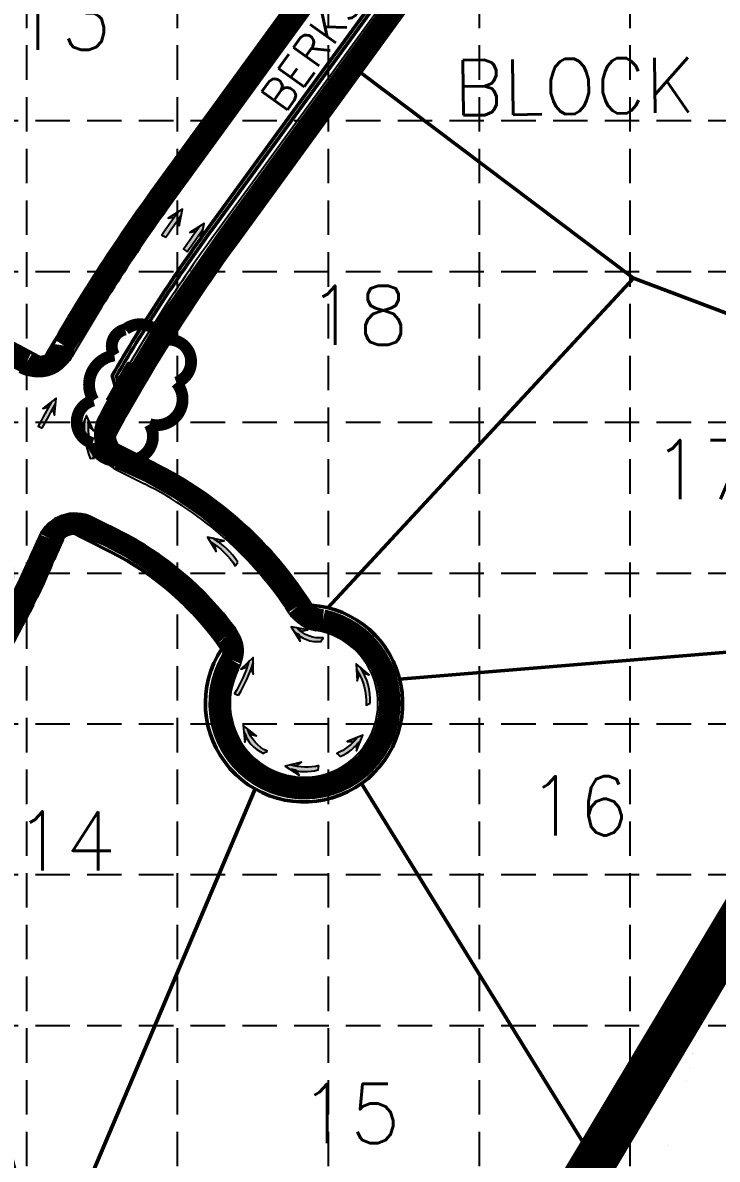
# Model space of a CAD drawing. Header units: feet. Extents: x 3975 to 8879, y 4296 to 7363.
# Drawn here: x 6884 to 7237, y 5379 to 5956 of the extents above; entities that cross this region are included whole.
import ezdxf
from ezdxf.enums import TextEntityAlignment as Align

# ---------------------------------------------------------------- set-up
doc = ezdxf.new("R2010")
doc.units = ezdxf.units.FT
doc.header["$LTSCALE"] = 100
doc.header["$MEASUREMENT"] = 0
for name, pattern in [('BORDER2', [0.875, 0.25, -0.125, 0.25, -0.125, 0, -0.125]), ('DASHED', [0.75, 0.5, -0.25]), ('HIDDEN', [0.375, 0.25, -0.125]), ('PHANTOM', [2.5, 1.25, -0.25, 0.25, -0.25, 0.25, -0.25]), ('PHANTOM2', [1.25, 0.625, -0.125, 0.125, -0.125, 0.125, -0.125])]:
    doc.linetypes.add(name, pattern=pattern)
for name, color, linetype in [('BASE', 7, 'Continuous'), ('E-Storm-Flow Arrows-Phase 2', 7, 'Continuous'), ('EROSION BLANKET', 84, 'Continuous'), ('grid', 254, 'HIDDEN'), ('LIMITS OF DISTURBANCE', 1, 'DASHED'), ('P-Paving-BOC', 7, 'Continuous'), ('P-Storm-Drainage Area-Paving Flow Arrows', 7, 'Continuous'), ('P-Survey-Block No', 7, 'Continuous'), ('P-Survey-Lot No', 150, 'Continuous'), ('street_names', 150, 'Continuous')]:
    doc.layers.add(name, color=color, linetype=linetype)
for name, color, linetype, lineweight in [('P-Storm-Inlet', 7, 'Continuous', 50), ('P-Storm-Pipe', 7, 'Continuous', 50), ('P-Survey-Boundary', 150, 'PHANTOM', 90), ('P-Survey-Lot Lines', 150, 'BORDER2', 50), ('P-Survey-ROW', 150, 'PHANTOM2', 50)]:
    doc.layers.add(name, color=color, linetype=linetype, lineweight=lineweight)
doc.styles.add('L100', font='simplex', dxfattribs={"height": 4})
doc.styles.add('L140', font='simplex', dxfattribs={"height": 5.600000000000001})
doc.styles.get("Standard").update_dxf_attribs({"font": 'ARIAL.TTF'})

msp = doc.modelspace()

# ---------------------------------------------------------------- hatches: boundary and pattern name
at = {"layer": 'P-Storm-Drainage Area-Paving Flow Arrows'}
h = msp.add_hatch(color=256, dxfattribs=at)
edge = h.paths.add_edge_path()
edge.add_arc((17506.65221021787, -1506.097507661407), 12859.45816224462, 145.0619923075402, 145.1249444638962, ccw=False)
edge.add_arc((-20609.71132281178, 24998.67697957582), 33566.44135351013, 325.22924526386737, 325.2343531399234, ccw=False)
edge.add_line((6963.120000634117, 5855.924879957651), (6963.681819739406, 5852.792890287661))
edge.add_line((6963.681819739406, 5852.792890287661), (6965.409261646173, 5861.184683567927))
edge.add_line((6965.409261646173, 5861.184683567927), (6958.141106576484, 5856.648146134713))
edge.add_line((6958.141106576484, 5856.648146134713), (6961.273096246476, 5857.209965240002))
edge.add_arc((-20611.55822716882, 24999.96206489898), 33566.44135350826, 325.2292452637804, 325.2343531398364)
edge.add_arc((547.63889791151, 10327.54478362728), 7817.833291965951, 325.04169376605535, 325.1452430053526, ccw=False)
edge.add_line((6954.894393634352, 5848.081155747192), (6955.817845828175, 5847.438613106018))
edge.add_line((6955.817845828175, 5847.438613106018), (6956.741298021993, 5846.796070464842))
h = msp.add_hatch(color=256, dxfattribs=at)
edge = h.paths.add_edge_path()
edge.add_arc((17517.64909313906, -1513.325898533362), 12859.45816224462, 145.0619923075402, 145.1249444638962, ccw=False)
edge.add_arc((-20598.71443989059, 24991.44858870386), 33566.44135351013, 325.22924526386737, 325.2343531399234, ccw=False)
edge.add_line((6974.116883555311, 5848.696489085696), (6974.6787026606, 5845.564499415706))
edge.add_line((6974.6787026606, 5845.564499415706), (6976.406144567367, 5853.956292695972))
edge.add_line((6976.406144567367, 5853.956292695972), (6969.137989497678, 5849.419755262758))
edge.add_line((6969.137989497678, 5849.419755262758), (6972.26997916767, 5849.981574368047))
edge.add_arc((-20600.56134424762, 24992.73367402702), 33566.44135350826, 325.2292452637804, 325.2343531398364)
edge.add_arc((558.6357808327039, 10320.31639275532), 7817.833291965951, 325.04169376605535, 325.1452430053526, ccw=False)
edge.add_line((6965.891276555546, 5840.852764875237), (6966.814728749368, 5840.210222234064))
edge.add_line((6966.814728749368, 5840.210222234064), (6967.738180943187, 5839.567679592888))
h = msp.add_hatch(color=256, dxfattribs=at)
edge = h.paths.add_edge_path()
edge.add_arc((18189.3191515443, -396.938468659062), 12859.45816224493, 151.3814282416516, 151.4443803980076, ccw=False)
edge.add_arc((-22612.85661559763, 21751.25992915688), 33566.44135351399, 331.5486811979501, 331.5537890740061, ccw=False)
edge.add_line((6899.50420030533, 5759.807705833029), (6900.407348344314, 5756.756587411914))
edge.add_line((6900.407348344314, 5756.756587411914), (6901.20059666797, 5765.287531503689))
edge.add_line((6901.20059666797, 5765.287531503689), (6894.475948654162, 5759.978542985111))
edge.add_line((6894.475948654162, 5759.978542985111), (6897.527067075279, 5760.881691024097))
edge.add_arc((-22614.83374878688, 21752.33391437855), 33566.44135349269, 331.5486811978709, 331.553789073927)
edge.add_arc((30.80784322557156, 9498.095107376465), 7817.833291966839, 331.36112970016154, 331.4646789394588, ccw=False)
edge.add_line((6892.191945085517, 5751.106237933607), (6893.180511700544, 5750.569245338076))
edge.add_line((6893.180511700544, 5750.569245338076), (6894.16907831557, 5750.032252742543))
h = msp.add_hatch(color=256, dxfattribs=at)
edge = h.paths.add_edge_path()
edge.add_arc((6960.579922626646, 5750.485665788283), 42.86323667252927, 175.3932488100217, 201.4879775477826, ccw=False)
edge.add_arc((-26648.19442361635, 5591.753824503552), 33566.44135350602, 0.27171468658121967, 0.2768225626372214, ccw=False)
edge.add_line((6917.869483345953, 5750.935896613776), (6920.12779629407, 5748.694240389382))
edge.add_line((6920.12779629407, 5748.694240389382), (6916.723670148172, 5756.556693898485))
edge.add_line((6916.723670148172, 5756.556693898485), (6913.377842535303, 5748.669255303797))
edge.add_line((6913.377842535303, 5748.669255303797), (6915.619498759696, 5750.927568251915))
edge.add_arc((-26650.44440820261, 5591.7454961927), 33566.44135350578, 0.2717146864940598, 0.276822562550079)
edge.add_arc((6958.543126011439, 5750.508972713217), 43.07322257229237, 175.4579702151695, 201.4232561426039)
edge.add_line((6918.445934166623, 5734.776277174236), (6919.570926459753, 5734.78044135517))
edge.add_line((6919.570926459753, 5734.78044135517), (6920.69591875288, 5734.784605536101))
h = msp.add_hatch(color=256, dxfattribs=at)
edge = h.paths.add_edge_path()
edge.add_arc((6962.162774896744, 5662.410890953302), 36.85997977469937, 32.13485433303666, 59.58376798799197)
edge.add_arc((-12634.459591349, -21544.49940849156), 33566.44135351291, 54.23626493814811, 54.24137281420411, ccw=False)
edge.add_line((6983.252406880442, 5692.449045645989), (6986.393662480285, 5692.956503286057))
edge.add_line((6986.393662480285, 5692.956503286057), (6978.033065840613, 5694.82911478573))
edge.add_line((6978.033065840613, 5694.82911478573), (6982.442965540622, 5687.483433426193))
edge.add_line((6982.442965540622, 5687.483433426193), (6981.935507900555, 5690.624689026033))
edge.add_arc((-12635.77649037989, -21546.32376507071), 33566.4413535096, 54.23626493803674, 54.24137281409274)
edge.add_arc((6960.974985369627, 5660.71957576993), 36.67990987818824, 32.06614890246351, 59.6524734185287, ccw=False)
edge.add_line((6992.058851601521, 5680.192866420194), (6992.717301091463, 5681.105044730176))
edge.add_line((6992.717301091463, 5681.105044730176), (6993.375750581408, 5682.017223040151))
h = msp.add_hatch(color=256, dxfattribs=at)
edge = h.paths.add_edge_path()
edge.add_arc((6852.613090059752, 5684.812687592801), 27.99440703158186, 318.7995526938313, 348.1106776226385)
edge.add_arc((-24861.22959062593, 16596.91536820873), 33566.44135354461, 341.0134751580583, 341.01858303411433, ccw=False)
edge.add_line((6879.033498049607, 5676.215564505155), (6880.426081994537, 5673.354496530374))
edge.add_line((6880.426081994537, 5673.354496530374), (6879.805690106993, 5681.899750412258))
edge.add_line((6879.805690106993, 5681.899750412258), (6874.045604114967, 5675.557222575155))
edge.add_line((6874.045604114967, 5675.557222575155), (6876.906672089753, 5676.949806520082))
edge.add_arc((-24863.35641654498, 16597.64961025426), 33566.44135351598, 341.0134751579863, 341.0185830340423)
edge.add_arc((6850.625498774583, 5685.477373517469), 27.84385707622933, 318.718521340882, 348.19170897553823, ccw=False)
edge.add_line((6871.549529358025, 5667.107144313002), (6872.612942337959, 5666.740023305541))
edge.add_line((6872.612942337959, 5666.740023305541), (6873.676355317885, 5666.372902298081))
h = msp.add_hatch(color=256, dxfattribs=at)
edge = h.paths.add_edge_path()
edge.add_arc((7035.119276975382, 5660.072600509024), 16.40939136910816, 223.594157094015, 276.07029766484095, ccw=False)
edge.add_arc((-11658.67777691107, -22238.37429106588), 33566.44135349863, 56.17630340290458, 56.18141127896058, ccw=False)
edge.add_line((7025.720946325254, 5647.091985993002), (7028.84322210431, 5647.705495536139))
edge.add_line((7028.84322210431, 5647.705495536139), (7020.424023113533, 5649.293997457349))
edge.add_line((7020.424023113533, 5649.293997457349), (7025.080072750433, 5642.101817552849))
edge.add_line((7025.080072750433, 5642.101817552849), (7024.466563207295, 5645.224093331903))
edge.add_arc((-11659.93216009024, -22240.24218368617), 33566.44135349881, 56.17630340277904, 56.18141127883507)
edge.add_arc((7033.88176012665, 5658.250628714075), 16.45328538292243, 223.6694721444303, 275.9949826143733)
edge.add_line((7035.600163837221, 5641.887325606835), (7036.227355396199, 5642.821271937388))
edge.add_line((7036.227355396199, 5642.821271937388), (7036.854546955178, 5643.755218267936))
h = msp.add_hatch(color=256, dxfattribs=at)
edge = h.paths.add_edge_path()
edge.add_arc((6938.913956110901, 5649.216454391542), 64.84116887016849, 327.7117702115059, 343.6306696529707)
edge.add_arc((-23947.16297348739, 18627.45524655504), 33566.44135350958, 337.2152701566364, 337.2203780326924, ccw=False)
edge.add_line((6999.96803387982, 5628.183438047872), (7001.168034377879, 5625.236405845018))
edge.add_line((7001.168034377879, 5625.236405845018), (7001.115065335583, 5633.803986850212))
edge.add_line((7001.115065335583, 5633.803986850212), (6994.947485326509, 5627.856953402209))
edge.add_line((6994.947485326509, 5627.856953402209), (6997.894517529362, 5629.056953900268))
edge.add_arc((-23949.23648982764, 18628.32876244824), 33566.44135351598, 337.2152701565654, 337.2203780326214)
edge.add_arc((6937.342609919157, 5649.862927986349), 64.2954126379992, 327.64376467444094, 343.6986751900107, ccw=False)
edge.add_line((6991.655321579786, 5615.453199153359), (6992.692079755016, 5615.016441227162))
edge.add_line((6992.692079755016, 5615.016441227162), (6993.728837930244, 5614.579683300964))
h = msp.add_hatch(color=256, dxfattribs=at)
edge = h.paths.add_edge_path()
edge.add_arc((7031.032795376883, 5612.363496840902), 29.46097390559742, 356.4992199559466, 393.6160484178482)
edge.add_arc((-22882.45645175342, -9550.942212603), 33566.44135351342, 26.881481047907812, 26.886588923963814, ccw=False)
edge.add_line((7056.920031282715, 5626.004810625303), (7059.943202572881, 5625.012119661152))
edge.add_line((7059.943202572881, 5625.012119661152), (7053.377965311614, 5630.517018361698))
edge.add_line((7053.377965311614, 5630.517018361698), (7053.919409191404, 5621.966399172127))
edge.add_line((7053.919409191404, 5621.966399172127), (7054.912100155554, 5624.989570462296))
edge.add_arc((-22884.46438289079, -9551.957452704795), 33566.44135349485, 26.88148104780673, 26.88658892386274)
edge.add_arc((7029.125937694415, 5611.375448225224), 29.3617683385148, -3.565785321082899, 33.681053694839875, ccw=False)
edge.add_line((7058.430863011515, 5609.549306904335), (7059.434828575095, 5610.056926985844))
edge.add_line((7059.434828575095, 5610.056926985844), (7060.438794138675, 5610.564547067346))
h = msp.add_hatch(color=256, dxfattribs=at)
edge = h.paths.add_edge_path()
edge.add_arc((7015.76590049106, 5602.878518924974), 18.24547911471981, 197.2353298971996, 246.2583081369566, ccw=False)
edge.add_arc((-22485.13466328578, -10447.17537637886), 33566.44135350129, 28.549536253601218, 28.55464412965722, ccw=False)
edge.add_line((6999.769970522959, 5594.843943932562), (7002.820756913725, 5593.939674947183))
edge.add_line((7002.820756913725, 5593.939674947183), (6996.098059922189, 5599.251133801395))
edge.add_line((6996.098059922189, 5599.251133801395), (6996.888173849509, 5590.719898839102))
edge.add_line((6996.888173849509, 5590.719898839102), (6997.792442834886, 5593.770685229867))
edge.add_arc((-22487.11219100446, -10448.24863504075), 33566.44135350866, 28.54953625351502, 28.55464412957103)
edge.add_arc((7013.830522931959, 5601.842876446637), 18.29689711552392, 197.3087252338022, 246.1849128003166)
edge.add_line((7006.442488177439, 5585.103898385773), (7007.431252021476, 5585.640527737124))
edge.add_line((7007.431252021476, 5585.640527737124), (7008.42001586551, 5586.177157088471))
h = msp.add_hatch(color=256, dxfattribs=at)
edge = h.paths.add_edge_path()
edge.add_arc((7035.325857746408, 5606.961215219993), 25.45127484911891, 292.9314790673401, 323.2213848083985)
edge.add_arc((-16844.67019636476, 29160.29849462727), 33566.44135350174, 315.3953804229259, 315.4004882989819, ccw=False)
edge.add_line((7053.609964916306, 5589.592300900459), (7053.628610823662, 5586.410375016636))
edge.add_line((7053.628610823662, 5586.410375016636), (7056.763921939095, 5594.383835633548))
edge.add_line((7056.763921939095, 5594.383835633548), (7048.827753136895, 5591.155294981336))
edge.add_line((7048.827753136895, 5591.155294981336), (7052.009679020716, 5591.173940888692))
edge.add_arc((-16846.27048222975, 29161.88013465631), 33566.44135350861, 315.3953804228396, 315.4004882988956)
edge.add_arc((7033.81556759861, 5608.427982095011), 25.31044365946571, 292.84517353272986, 323.3076903429812, ccw=False)
edge.add_line((7043.642152145711, 5585.102957027979), (7044.442295093509, 5584.312137033863))
edge.add_line((7044.442295093509, 5584.312137033863), (7045.242438041302, 5583.521317039747))
h = msp.add_hatch(color=256, dxfattribs=at)
edge = h.paths.add_edge_path()
edge.add_arc((7027.978524402354, 5603.113146608936), 25.05641664901886, 251.9003786237121, 285.1015738067985, ccw=False)
edge.add_arc((1284.397135441652, -27493.4507638876), 33566.44135351927, 80.15596712066713, 80.16107499672307, ccw=False)
edge.add_line((7023.142631711881, 5578.785103502536), (7025.746085269037, 5580.614592386277))
edge.add_line((7025.746085269037, 5580.614592386277), (7017.407962492405, 5578.644323734084))
edge.add_line((7017.407962492405, 5578.644323734084), (7024.585138258913, 5573.96517872493))
edge.add_line((7024.585138258913, 5573.96517872493), (7022.755649375173, 5576.568632282087))
edge.add_arc((1284.010153053934, -27495.66723508765), 33566.44135350788, 80.15596712057537, 80.16107499663138)
edge.add_arc((7027.594748300318, 5601.01919632472), 25.17389541233576, 251.9800750891372, 285.0218773413415)
edge.add_line((7034.119516059558, 5576.705570187938), (7034.313007227909, 5577.813805798163))
edge.add_line((7034.313007227909, 5577.813805798163), (7034.506498396264, 5578.922041408387))

# ---------------------------------------------------------------- linework, layer by layer
at = {"layer": 'BASE', "color": 170, "const_width": 6}
msp.add_lwpolyline([(6920.239303931359, 5764.146721883924, 0.5205670505517462), (6920.239303931359, 5764.146721883924, 0.7651954600696135), (6919.788779596924, 5742.413892085329, 0.4178788784126488), (6935.273288826649, 5734.076123023699, 0.6649002420699669), (6948.651919122209, 5752.098158389903, 0.744833174426672), (6962.222003210311, 5773.229214845198, 0.9756416855879776), (6955.288131420782, 5794.543085166504, 0.5205670505517462), (6936.327586904551, 5800.193206980015, 0.5205670505517462), (6930.808405429862, 5787.010006776991, 0.5402640007904789), (6920.239303931359, 5764.146721883924)], format="xyb", close=True, dxfattribs=at)
at = {"layer": 'E-Storm-Flow Arrows-Phase 2', "elevation": 57036.42817382812}
msp.add_lwpolyline([(6916.226238889591, 5940.429562985402, 0, 10.00000022769335, 0), (6902.557524801564, 5913.724390075186, 0, 0, 0), (6882.923809716352, 5875.365130173785, 0, 0, 0)], format="xyseb", dxfattribs=at)
at = {"layer": 'EROSION BLANKET', "color": 84, "linetype": 'ByBlock', "const_width": 11}
for points in [[(7211.571171779293, 6218.541745579134), (7205.28218944658, 6211.527739420142), (6974.926504297631, 5895.087396278102, 0.01750171257554338), (6905.255232754504, 5791.980944395898, -0.5355120632048825), (6886.208421930094, 5783.229349826379, -0.1144008553294668), (6689.698143987471, 5935.551885991601, -0.1190040965471974), (6687.353867256954, 5949.609210210072, 2.61140090927186), (6638.45132078498, 5917.327234834493, -0.3043115888130599), (6659.701508947192, 5910.855285824149, -0.3451952699390871)], [(7568.590705241111, 5686.998422288889), (7569.872894261442, 5694.943283857099, 0.3339709419699434), (7310.214318307057, 6166.50816867602), (7260.231952352342, 6199.432792224952, 0.4025991076295568), (7241.476056263104, 6195.961516417725), (6988.802184650905, 5847.618698883605), (6960.1704869029, 5806.453446750045), (6928.022624122574, 5753.23982569349, 0.4287028723102003), (6933.029735697544, 5734.90237926927, -0.1572240019603679), (7023.68767398301, 5659.634414116925, 0.2007749867875297), (7036.511632893134, 5652.706622869573, -3.098252794138687), (6990.088988478712, 5632.654935644361, 0.295076764017979), (6988.009415286238, 5644.951774923595), (6979.297727228992, 5655.423399164736, 0.1321703364906283), (6915.177932678385, 5700.627278193948, 0.3860971526662265), (6898.541438070753, 5693.872676924604, -0.07809693559282326), (6826.364848929405, 5574.282085967856, 1.191614003543195)]]:
    msp.add_lwpolyline(points, format="xyb", dxfattribs=at)
at = {"layer": 'grid', "color": 253, "linetype": 'HIDDEN', "ltscale": 0.7}
for p, q in [((6886.219592283785, 7283.096206917875), (6886.219592283784, 4605.258333728414)), ((6962.7195922838, 7283.096206917875), (6962.7195922838, 4605.258333728414)), ((7039.219592283816, 7283.096206917875), (7039.219592283815, 4605.258333728414)), ((7115.719592283831, 7283.096206917875), (7115.719592283831, 4605.258333728414)), ((7192.219592283847, 7283.096206917875), (7192.219592283847, 4605.258333728414)), ((4055.719592283204, 5906.096206917592), (8798.719592284177, 5906.096206917592)), ((4055.719592283204, 5829.596206917577), (8798.719592284177, 5829.596206917577)), ((4055.719592283204, 5753.09620691756), (8798.719592284177, 5753.09620691756)), ((4055.719592283204, 5676.596206917545), (8798.719592284177, 5676.596206917545)), ((4055.719592283204, 5600.096206917529), (8798.719592284177, 5600.096206917529)), ((4055.719592283204, 5523.596206917513), (8798.719592284177, 5523.596206917513)), ((4055.719592283204, 5447.096206917498), (8798.719592284177, 5447.096206917498))]:
    msp.add_line(p, q, dxfattribs=at)
at = {"layer": 'LIMITS OF DISTURBANCE', "ltscale": 1.2, "const_width": 20}
msp.add_lwpolyline([(7331.567630040239, 5639.5620655325), (7113.695589678979, 5274.182013418544), (6927.061499817732, 5154.706853332005), (6918.287787895968, 5167.287278027874), (6825.198646738454, 5549.668953406945), (6790.894945482736, 5517.638693272263, -0.093418098452288), (6611.183803569196, 5426.543468707558, -0.1287386968742806), (6370.651054710315, 5432.171591735918), (6428.605280850772, 5199.500259098077), (6173.989098830554, 5246.931621970256), (5999.072936301336, 5241.931195901034), (5991.073903871611, 4851.105512068629), (5958.958972185877, 4857.141259755957), (5891.519555677964, 4597.089300677872), (5498.203310712035, 4695.312543252028), (5435.20373437552, 4683.71992147711), (4816.248620462908, 6301.573830089794)], format="xyb", dxfattribs=at)
at = {"layer": 'P-Paving-BOC'}
for p, q in [((7215.100722883644, 6215.311335526986), (6961.025964369261, 5865.97437112572)), ((7236.509999735797, 6198.844154797564), (6982.861496370412, 5850.093264670983)), ((6931.892776536349, 5728.924438762197), (6946.062479530939, 5721.817317577204)), ((6933.957377564319, 5697.682974694544), (6919.78767456967, 5704.790095879567))]:
    msp.add_line(p, q, dxfattribs=at)
for centre, radius, start, end in [((7699.794797074896, 5328.663602740463), 913.5000000000008, 143.9713917383761, 149.933571916433), ((7699.794797074892, 5328.663602740463), 886.4999999999977, 143.971391738376, 151.147274970455), ((6891.901770572937, 5796.350578964418), 19.99999999999933, 241.9901555624918, 329.9335719164353), ((6940.859518733887, 5746.801729786368), 20.00000000000036, 151.1472749704534, 243.362955398099), ((6861.550934319192, 5553.323849674372), 188.5, 33.10895364351579, 63.36295539811662), ((6910.820932372131, 5686.912804855398), 20.00000000000042, 63.36295539809671, 155.5786358257387), ((6861.550934319271, 5553.323849674463), 161.4999999998825, 36.13498560163274, 63.36295539810686), ((7699.794797074862, 5328.663602740424), 886.4999999999866, 155.5786358257365, 156.4150919334747), ((6508.386200410803, 5848.803541405918), 413.4999999999997, 288.4596529727517, 336.4150919334778), ((7036.197491283043, 5667.213402051542), 19.99999999999925, 213.1089536435173, 260.7561330609875), ((7026.9608686986, 5610.460121941645), 37.50000000000036, 152.7757108741188, 80.7561330609837), ((6975.83057391138, 5636.76493053194), 20.00000000000075, 332.7757108741231, 36.13498560164473)]:
    msp.add_arc(centre, radius, start, end, dxfattribs=at)
at = {"layer": 'P-Storm-Drainage Area-Paving Flow Arrows'}
for points in [[(6956.741298021993, 5846.796070464842, -0.0002746806068187717), (6964.826453150672, 5858.383053393423, -2.228731374401946e-05), (6963.120000634117, 5855.924879957651), (6963.681819739406, 5852.792890287661), (6965.409261646173, 5861.184683567927), (6958.141106576484, 5856.648146134713), (6961.273096246476, 5857.209965240002, 2.228731374401946e-05), (6962.979548763034, 5859.668138675772, -0.0004518188216629681), (6954.894393634352, 5848.081155747192), (6955.817845828175, 5847.438613106018), (6956.741298021993, 5846.796070464842)], [(6967.738180943187, 5839.567679592888, -0.0002746806068187717), (6975.823336071866, 5851.154662521469, -2.228731374401946e-05), (6974.116883555311, 5848.696489085696), (6974.6787026606, 5845.564499415706), (6976.406144567367, 5853.956292695972), (6969.137989497678, 5849.419755262758), (6972.26997916767, 5849.981574368047, 2.228731374401946e-05), (6973.976431684228, 5852.439747803817, -0.0004518188216629681), (6965.891276555546, 5840.852764875237), (6966.814728749368, 5840.210222234064), (6967.738180943187, 5839.567679592888)], [(6894.16907831557, 5750.032252742543, -0.0002746806068187717), (6900.929709078833, 5762.438774355182, -2.228731374401946e-05), (6899.50420030533, 5759.807705833029), (6900.407348344314, 5756.756587411914), (6901.20059666797, 5765.287531503689), (6894.475948654162, 5759.978542985111), (6897.527067075279, 5760.881691024097, 2.228731374401946e-05), (6898.952575848785, 5763.512759546245, -0.0004518188216629681), (6892.191945085517, 5751.106237933607), (6893.180511700544, 5750.569245338076), (6894.16907831557, 5750.032252742543)], [(6920.69591875288, 5734.784605536101, -0.1143543257341316), (6917.855158998189, 5753.928285566545, -2.228731374401946e-05), (6917.869483345953, 5750.935896613776), (6920.12779629407, 5748.694240389382), (6916.723670148172, 5756.556693898485), (6913.377842535303, 5748.669255303797), (6915.619498759696, 5750.927568251915, 2.228731374401946e-05), (6915.605174411937, 5753.919957204684, 0.1137821759682976), (6918.445934166623, 5734.776277174236), (6919.570926459753, 5734.78044135517), (6920.69591875288, 5734.784605536101)], [(6993.375750581408, 5682.017223040151, 0.1203444574490546), (6980.82417526479, 5694.197841818315, -2.228731374401946e-05), (6983.252406880442, 5692.449045645989), (6986.393662480285, 5692.956503286057), (6978.033065840613, 5694.82911478573), (6982.442965540622, 5687.483433426193), (6981.935507900555, 5690.624689026033, 2.228731374401946e-05), (6979.507276284906, 5692.373485198364, -0.1209527528182308), (6992.058851601521, 5680.192866420194), (6992.717301091463, 5681.105044730176), (6993.375750581408, 5682.017223040151)], [(7036.854546955178, 5643.755218267936, -0.2330575334836387), (7023.234903537731, 5648.75757540525, -2.228731374401946e-05), (7025.720946325254, 5647.091985993002), (7028.84322210431, 5647.705495536139), (7020.424023113533, 5649.293997457349), (7025.080072750433, 5642.101817552849), (7024.466563207295, 5645.224093331903, 2.228731374401946e-05), (7021.980520419776, 5646.889682744157, 0.2323646927582016), (7035.600163837221, 5641.887325606835), (7036.227355396199, 5642.821271937388), (7036.854546955178, 5643.755218267936)], [(6993.728837930244, 5614.579683300964, 0.06957122245579837), (7001.126786297504, 5630.942403373154, -2.228731374401946e-05), (6999.96803387982, 5628.183438047872), (7001.168034377879, 5625.236405845018), (7001.115065335583, 5633.803986850212), (6994.947485326509, 5627.856953402209), (6997.894517529362, 5629.056953900268, 2.228731374401946e-05), (6999.05326994705, 5631.815919225549, -0.07016757985331236), (6991.655321579786, 5615.453199153359), (6992.692079755016, 5615.016441227162), (6993.728837930244, 5614.579683300964)], [(7060.438794138675, 5610.564547067346, 0.1633836662354744), (7055.56689879186, 5628.673823419163, -2.228731374401946e-05), (7056.920031282715, 5626.004810625303), (7059.943202572881, 5625.012119661152), (7053.377965311614, 5630.517018361698), (7053.919409191404, 5621.966399172127), (7054.912100155554, 5624.989570462296, 2.228731374401946e-05), (7053.558967664704, 5627.658583256157, -0.1639661413881981), (7058.430863011515, 5609.549306904335), (7059.434828575095, 5610.056926985844), (7060.438794138675, 5610.564547067346)], [(7008.42001586551, 5586.177157088471, -0.2172262738091084), (6998.339719287411, 5597.472437462096, -2.228731374401946e-05), (6999.769970522959, 5594.843943932562), (7002.820756913725, 5593.939674947183), (6996.098059922189, 5599.251133801395), (6996.888173849509, 5590.719898839102), (6997.792442834886, 5593.770685229867, 2.228731374401946e-05), (6996.362191599342, 5596.399178759404, 0.2165556486763733), (7006.442488177439, 5585.103898385773), (7007.431252021476, 5585.640527737124), (7008.42001586551, 5586.177157088471)], [(7045.242438041302, 5583.521317039747, 0.1329395896804185), (7055.711180842743, 5591.722908434022, -2.228731374401946e-05), (7053.609964916306, 5589.592300900459), (7053.628610823662, 5586.410375016636), (7056.763921939095, 5594.383835633548), (7048.827753136895, 5591.155294981336), (7052.009679020716, 5591.173940888692, 2.228731374401946e-05), (7054.110894947157, 5593.304548422253, -0.1337061349557444), (7043.642152145711, 5585.102957027979), (7044.442295093509, 5584.312137033863), (7045.242438041302, 5583.521317039747)], [(7034.506498396264, 5578.922041408387, -0.1458895490856254), (7020.194243723707, 5579.296576964984, -2.228731374401946e-05), (7023.142631711881, 5578.785103502536), (7025.746085269037, 5580.614592386277), (7017.407962492405, 5578.644323734084), (7024.585138258913, 5573.96517872493), (7022.755649375173, 5576.568632282087, 2.228731374401946e-05), (7019.807261387, 5577.080105744539, 0.1451793356792142), (7034.119516059558, 5576.705570187938), (7034.313007227909, 5577.813805798163), (7034.506498396264, 5578.922041408387)]]:
    msp.add_lwpolyline(points, format="xyb", dxfattribs=at)
at = {"layer": 'P-Storm-Inlet'}
for points in [[(6935.016602650981, 5772.032109527795), (6940.592703733631, 5781.514044811062), (6938.00672138365, 5783.034799651786), (6932.430620301, 5773.552864368517)], [(6938.184259301861, 5782.350343453333), (6933.115076499451, 5773.730402286727), (6934.839064732771, 5772.716565726246), (6939.908247535181, 5781.336506892852), (6938.184259301861, 5782.350343453333)], [(6930.063965027984, 5763.37703311718), (6935.532762204934, 5772.921259509997), (6932.929791370531, 5774.412749649166), (6927.460994193578, 5764.868523256348)], [(6933.115038153072, 5773.730339486902), (6928.14340435584, 5765.053770038887), (6929.878718245443, 5764.059443279441), (6934.850352042673, 5772.736012727459), (6933.115038153072, 5773.730339486902)]]:
    msp.add_lwpolyline(points, close=True, dxfattribs=at)
at = {"layer": 'P-Storm-Pipe'}
for points in [[(6931.389823049823, 5770.770181088228), (6929.693492316303, 5776.882543241227, -0.02496391403544335), (6979.221960517465, 5852.739729856567), (7225.235318146592, 6190.99277044824)], [(6932.784076990382, 5773.225233680851), (6931.846678610135, 5776.602946687215, -0.02473075455766309), (6980.839968371209, 5851.564123381072), (7226.84279069051, 6189.802678194229)]]:
    msp.add_lwpolyline(points, format="xyb", dxfattribs=at)
at = {"layer": 'P-Survey-Boundary', "color": 7, "linetype": 'Continuous'}
msp.add_lwpolyline([(7321.698057695427, 5643.104620030987), (7106.09888251486, 5282.664617171342), (6930.118841495976, 5170.425638269211), (6830.312374631881, 5571.335456121529, -0.2679438378217789), (6429.063220741918, 5431.271668495057), (6356.807992162486, 5444.998764315614), (6414.661050971965, 5212.610423176457), (6174.479118325678, 5257.234534801088), (5988.945947777127, 5251.602473272091), (5981.130911578904, 4863.23642680438), (5951.155379510936, 4870.842437243157), (5884.848605756316, 4609.525306665441), (5498.820172925957, 4706.628230679811), (5441.678255831914, 4696.208945178326, 0.003285907777149729), (5414.599644145794, 4767.188474590042), (5206.953749439431, 5300.9191861025), (5107.501224039069, 5584.131465482279), (4831.560401239404, 6293.406704930021)], format="xyb", dxfattribs=at)
at = {"layer": 'P-Survey-Lot Lines', "color": 7, "linetype": 'Continuous'}
for p, q in [((7055.625414125008, 5930.58758402489), (7193.967290573947, 5826.165484483427)), ((7193.967290573947, 5826.165484483427), (7039.047467929542, 5658.977274774747)), ((7193.967290573947, 5826.165484483427), (7343.684474639309, 5769.86744690734)), ((7321.698057695427, 5643.104620030987), (7075.429255476947, 5622.740817488093)), ((7002.137271699545, 5567.057483404011), (6894.593145389003, 5313.127817825547)), ((7056.169086070829, 5569.8783521683), (7168.702988505181, 5387.326539570995))]:
    msp.add_line(p, q, dxfattribs=at)
at = {"layer": 'P-Survey-ROW', "color": 7, "linetype": 'Continuous'}
for p, q in [((6951.725645183336, 5872.738546096843), (7210.715683492177, 6228.833713999384)), ((6992.161815555854, 5843.3290896992), (7250.751893567767, 6198.874337110517)), ((6854.007543398792, 5806.879924221281), (6895.181801447404, 5784.978107514698)), ((6929.19104503117, 5743.145034575635), (6951.218356294582, 5732.096759916072)), ((6906.774189537322, 5698.451807015208), (6928.801500800734, 5687.403532355645))]:
    msp.add_line(p, q, dxfattribs=at)
for centre, radius, start, end in [((7699.794797074894, 5328.663602740462), 925, 143.971391738376, 150.4414323952833), ((7699.794797074894, 5328.663602740462), 875, 143.971391738376, 151.7257103203297), ((6861.550934319192, 5553.323849674372), 200, 32.34722879778352, 63.36295539811653), ((7699.794797074894, 5328.663602740462), 875, 155.0002004758702, 156.415091933448), ((6861.550934319192, 5553.323849674372), 150, 34.4149371355416, 63.36295539811653), ((6508.379548188092, 5848.807725910397), 425.0077708041028, 319.2421157554257, 336.4149337514963), ((7026.9608686986, 5610.460121941645), 50, 146.4392499726072, 85.92365515546402)]:
    msp.add_arc(centre, radius, start, end, dxfattribs=at)

# ---------------------------------------------------------------- texts
at = {"color": 5, "linetype": 'ByBlock'}
for s, rotation, p in [('Y', 258.546796064769, (7225.318107942358, 5439.652694524777)), ('O', 257.773138628247, (7223.962053275401, 5432.983646303114)), ('R', 256.9994811917251, (7222.430374677045, 5425.962328300338)), ('K', 256.2258237552031, (7220.889729650879, 5419.333519625421)), ('S', 255.4521663186812, (7219.259719854672, 5412.726117744986)), ('E', 252.3575365725934, (7211.79449122527, 5386.353091476708))]:
    msp.add_text(s, height=0.2, rotation=rotation, dxfattribs=at).set_placement(p)
at = {"layer": 'P-Survey-Block No', "insert": (7185.120317637888, 5923.769990212855), "char_height": 28, "attachment_point": 5, "rotation": 0.6994530089199223, "style": 'L140'}
msp.add_mtext('BLOCK E', dxfattribs=at)
at = {"layer": 'P-Survey-Lot No', "color": 7, "style": 'L100'}
for s, p in [('13', (6903.637556497913, 5942.034769670494)), ('18', (7054.259323619776, 5792.367036312292)), ('17', (7229.199905663007, 5714.067196930489)), ('16', (7166.097356841466, 5543.500930886541)), ('14', (6905.853925085997, 5525.679654583968)), ('15', (7050.245975742194, 5387.40587787772))]:
    msp.add_text(s, height=30, dxfattribs=at).set_placement(p, align=Align.CENTER)
at = {"layer": 'street_names', "color": 7, "lineweight": 30, "insert": (7065.599338222331, 5990.569236861918), "char_height": 16, "attachment_point": 5, "rotation": 54.248283476803906, "style": 'L140'}
msp.add_mtext('BERKSHIRE DRIVE', dxfattribs=at)

doc.saveas('drawing.dxf')
